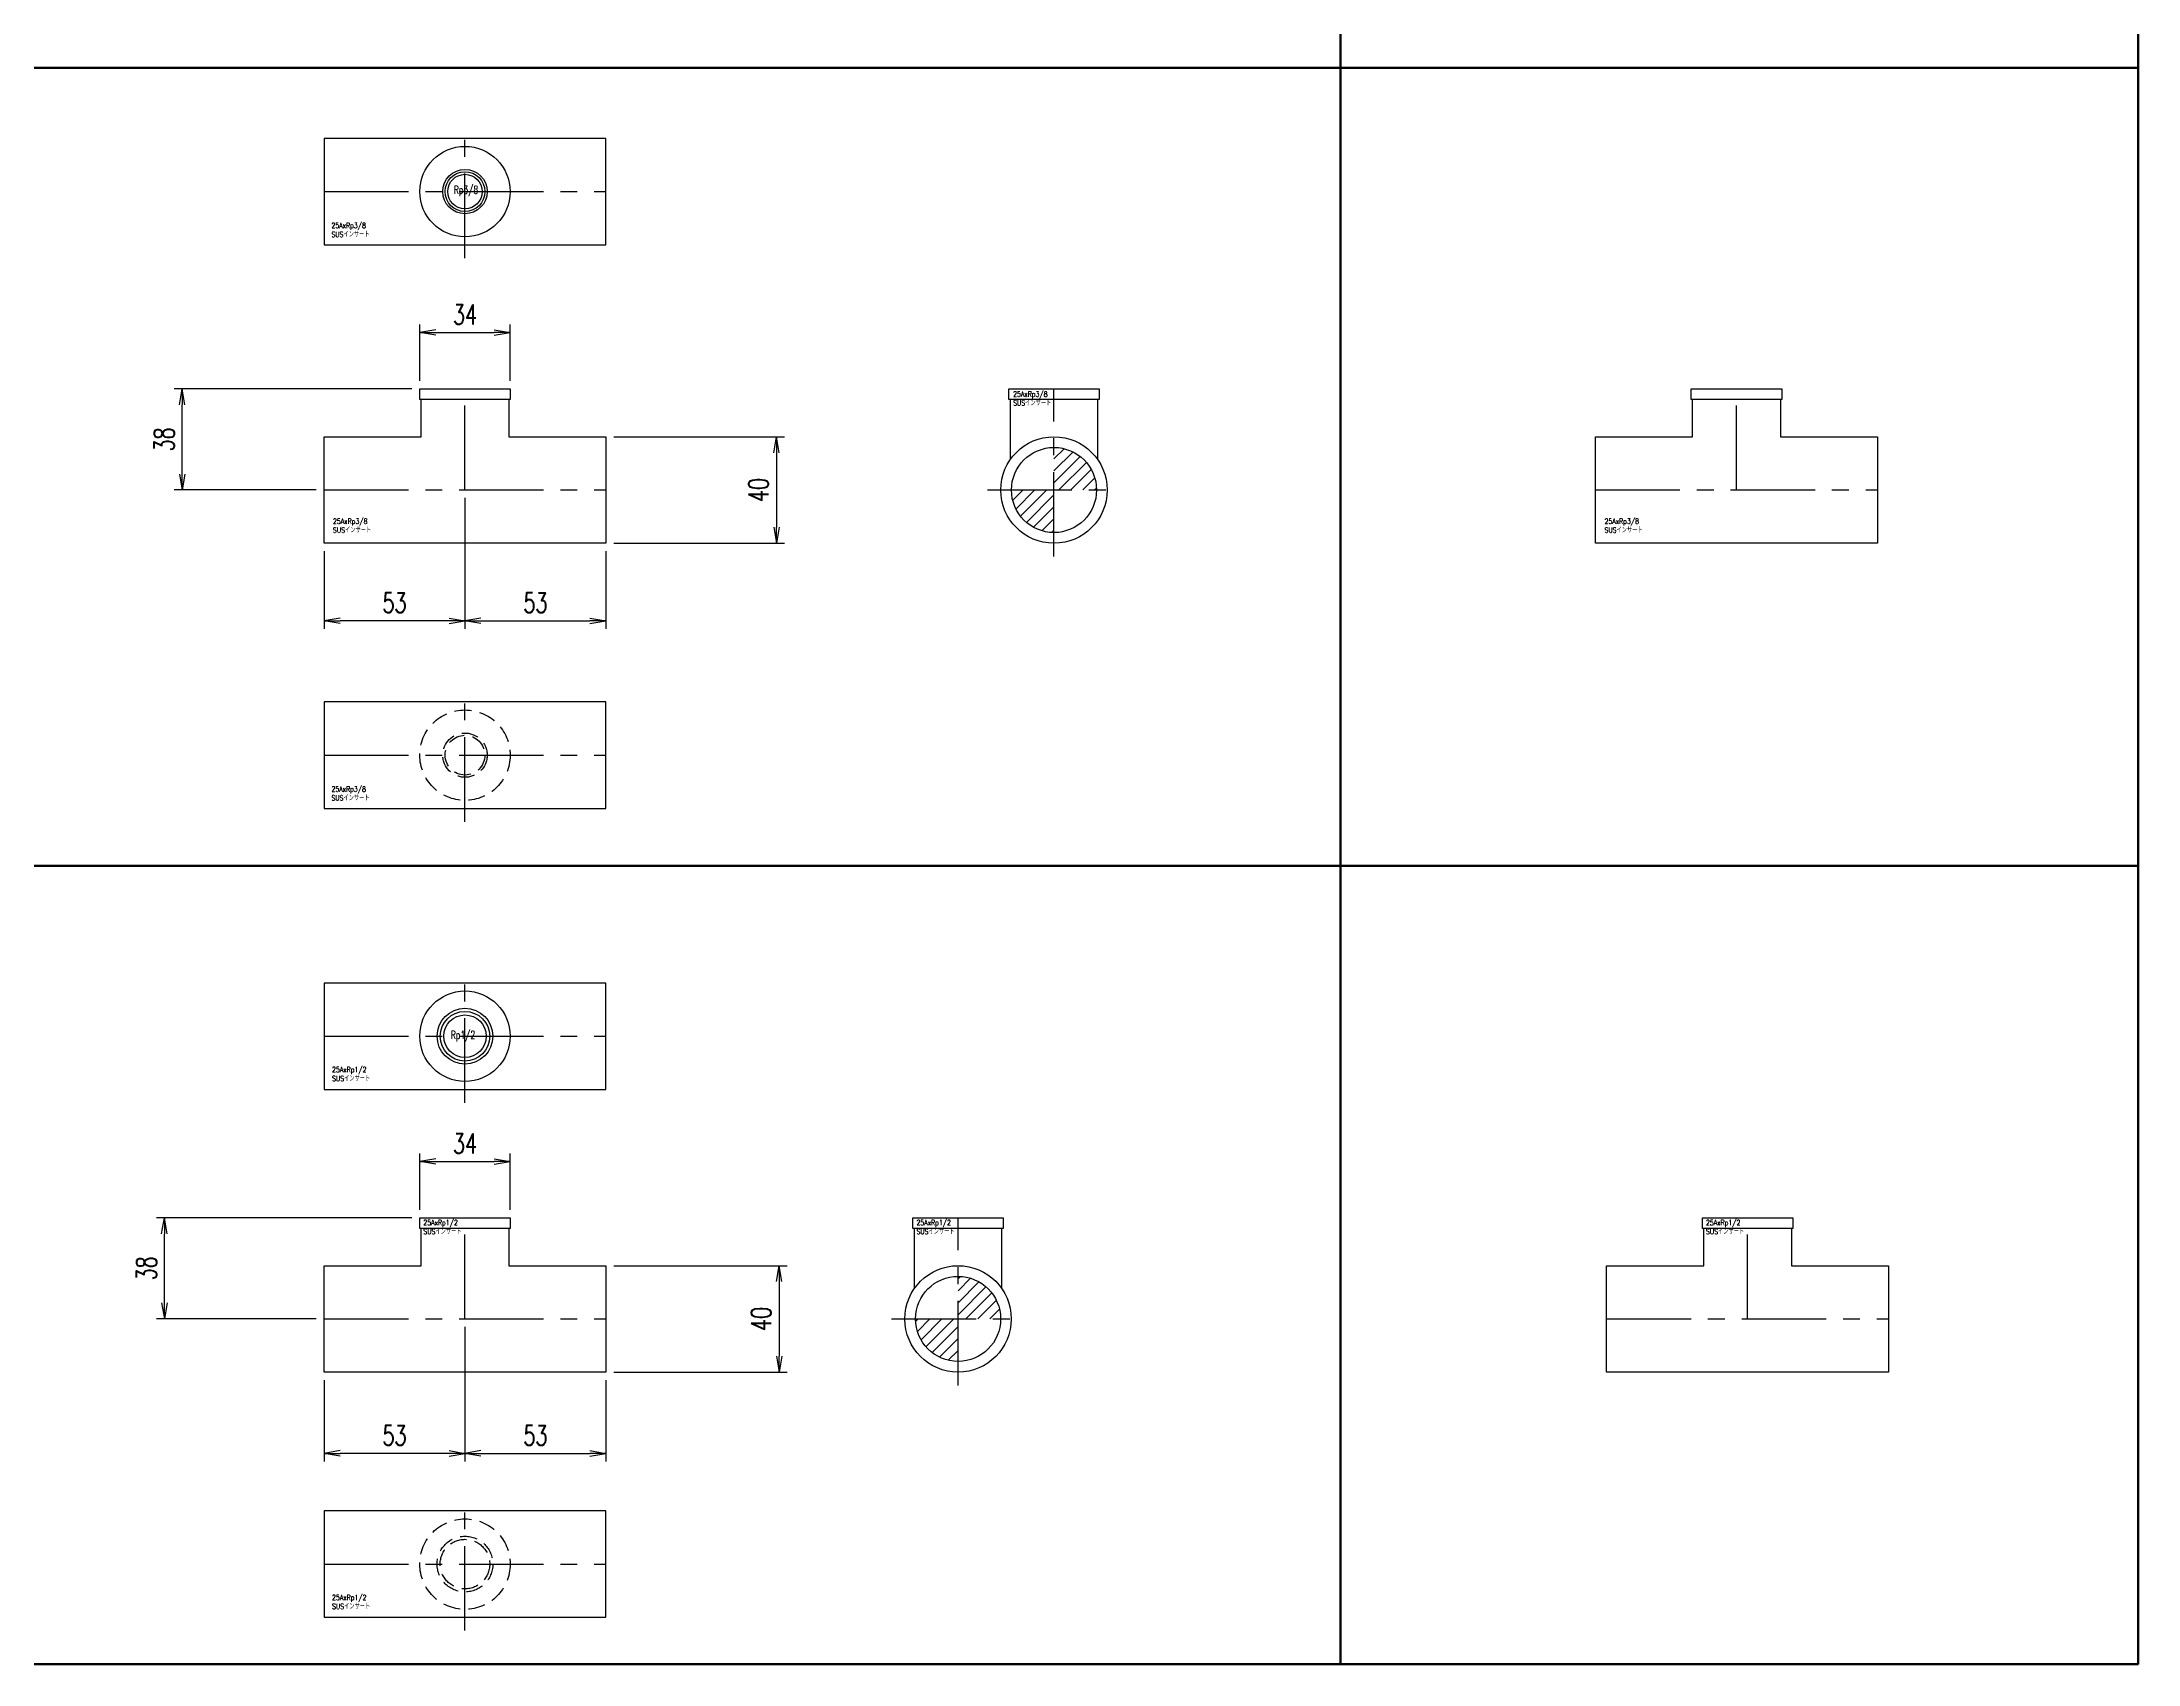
# Model space of a CAD drawing. Header units: millimetres. Extents: x 1711 to 90196, y -23291 to 8516.
# Drawn here: x 46925 to 47713, y -6361 to -5751 of the extents above; entities that cross this region are included whole.
import ezdxf

# ---------------------------------------------------------------- set-up
doc = ezdxf.new("R2010")
doc.units = ezdxf.units.MM
doc.header["$PDMODE"] = 35
doc.linetypes.add('CENTER', pattern=[50.8, 31.75, -6.35, 6.35, -6.35])
doc.linetypes.add('HIDDEN', pattern=[9.525, 6.35, -3.175])
doc.layers.add('line', color=153, linetype='Continuous', lineweight=50)
for name, color, linetype in [('寸法', 2, 'Continuous'), ('配管-CVP', 4, 'Continuous'), ('＃配管（PVC)', 21, 'Continuous')]:
    doc.layers.add(name, color=color, linetype=linetype)
doc.styles.add('kpk', font='romans.shx', dxfattribs={"width": 0.7, "bigfont": 'extfont2.shx'})
doc.dimstyles.new('KPK-3', dxfattribs={"dimscale": 3, "dimtxt": 2.5, "dimasz": 2, "dimexe": 1, "dimexo": 1, "dimgap": 1, "dimtad": 3, "dimdec": 1, "dimdsep": 46, "dimtxsty": 'kpk', "dimblk": 'OPEN', "dimcen": 2.5, "dimclrd": 2, "dimclre": 2, "dimclrt": 4, "dimadec": 1, "dimazin": 2, "dimtfac": 1, "dimtdec": 1, "dimtmove": 0, "dimatfit": 2, "dimldrblk": 'OPEN', "dimfxl": 0, "dimlwd": -1, "dimlwe": -1, "dimarcsym": 0})

# ---------------------------------------------------------------- blocks, each defined once
blk = doc.blocks.new('_Open')
at = {"color": 0, "linetype": 'ByBlock', "lineweight": -2}
for p, q in [((-1, 0.17), (0, 0)), ((-1, -0.17), (0, 0)), ((0, 0), (-1, 0))]:
    blk.add_line(p, q, dxfattribs=at)
blk = doc.blocks.new('*D2166')
at = {"layer": 'Defpoints', "color": 0, "transparency": 16777216}
for p in [(46977.82, -5881.26), (47067.21, -5881.26), (47031.21, -5919.26)]:
    blk.add_point(p, dxfattribs=at)
at = {"layer": '寸法', "color": 2, "transparency": 16777216}
for p, q in [((47064.21, -5881.26), (46974.82, -5881.26)), ((46977.82, -5913.26), (46977.82, -5887.26)), ((47028.21, -5919.26), (46974.82, -5919.26))]:
    blk.add_line(p, q, dxfattribs=at)
at = {"layer": '寸法', "color": 2, "transparency": 16777216, "xscale": 6, "yscale": 6, "zscale": 6}
for p, rotation in [((46977.82, -5881.26), 90), ((46977.82, -5919.26), 270)]:
    blk.add_blockref('_Open', p, dxfattribs=dict(at, rotation=rotation))
at = {"layer": '寸法', "color": 4, "transparency": 16777216, "insert": (46971.07, -5900.26), "char_height": 7.5, "attachment_point": 5, "rotation": 90, "style": 'kpk', "bg_fill": 3, "box_fill_scale": 1.1, "bg_fill_color": 256, "bg_fill_true_color": 13158600, "bg_fill_transparency": 0}
blk.add_mtext('38', dxfattribs=at)
blk = doc.blocks.new('*D2239')
at = {"layer": 'Defpoints', "color": 0, "transparency": 16777216}
for p in [(47084.21, -5919.26), (47137.21, -5939.26), (47137.21, -5968.41)]:
    blk.add_point(p, dxfattribs=at)
at = {"layer": '寸法', "color": 2, "transparency": 16777216}
for p, q in [((47084.21, -5922.26), (47084.21, -5971.41)), ((47137.21, -5942.26), (47137.21, -5971.41)), ((47090.21, -5968.41), (47131.21, -5968.41))]:
    blk.add_line(p, q, dxfattribs=at)
at = {"layer": '寸法', "color": 2, "transparency": 16777216, "xscale": 6, "yscale": 6, "zscale": 6, "rotation": 180}
blk.add_blockref('_Open', (47084.21, -5968.41), dxfattribs=at)
at = {"layer": '寸法', "color": 2, "transparency": 16777216, "xscale": 6, "yscale": 6, "zscale": 6}
blk.add_blockref('_Open', (47137.21, -5968.41), dxfattribs=at)
at = {"layer": '寸法', "color": 4, "transparency": 16777216, "insert": (47110.71, -5961.66), "char_height": 7.5, "attachment_point": 5, "style": 'kpk', "bg_fill": 3, "box_fill_scale": 1.1, "bg_fill_color": 256, "bg_fill_true_color": 13158600, "bg_fill_transparency": 0}
blk.add_mtext('53', dxfattribs=at)
blk = doc.blocks.new('*D1808')
at = {"layer": 'Defpoints', "color": 0, "transparency": 16777216}
for p in [(47084.21, -6230.86), (47031.21, -6250.86), (47031.21, -6281.4)]:
    blk.add_point(p, dxfattribs=at)
at = {"layer": '寸法', "color": 2, "transparency": 16777216}
for p, q in [((47084.21, -6233.86), (47084.21, -6284.4)), ((47031.21, -6253.86), (47031.21, -6284.4)), ((47078.21, -6281.4), (47037.21, -6281.4))]:
    blk.add_line(p, q, dxfattribs=at)
at = {"layer": '寸法', "color": 2, "transparency": 16777216, "xscale": 6, "yscale": 6, "zscale": 6, "rotation": 180}
blk.add_blockref('_Open', (47031.21, -6281.4), dxfattribs=at)
at = {"layer": '寸法', "color": 2, "transparency": 16777216, "xscale": 6, "yscale": 6, "zscale": 6}
blk.add_blockref('_Open', (47084.21, -6281.4), dxfattribs=at)
at = {"layer": '寸法', "color": 4, "transparency": 16777216, "insert": (47057.71, -6274.65), "char_height": 7.5, "attachment_point": 5, "style": 'kpk', "bg_fill": 3, "box_fill_scale": 1.1, "bg_fill_color": 256, "bg_fill_true_color": 13158600, "bg_fill_transparency": 0}
blk.add_mtext('53', dxfattribs=at)
blk = doc.blocks.new('*D1809')
at = {"layer": 'Defpoints', "color": 0, "transparency": 16777216}
for p in [(47101.21, -5860.05), (47067.21, -5881.26), (47101.21, -5881.26)]:
    blk.add_point(p, dxfattribs=at)
at = {"layer": '寸法', "color": 2, "transparency": 16777216}
for p, q in [((47067.21, -5878.26), (47067.21, -5857.05)), ((47101.21, -5878.26), (47101.21, -5857.05)), ((47073.21, -5860.05), (47095.21, -5860.05))]:
    blk.add_line(p, q, dxfattribs=at)
at = {"layer": '寸法', "color": 2, "transparency": 16777216, "xscale": 6, "yscale": 6, "zscale": 6, "rotation": 180}
blk.add_blockref('_Open', (47067.21, -5860.05), dxfattribs=at)
at = {"layer": '寸法', "color": 2, "transparency": 16777216, "xscale": 6, "yscale": 6, "zscale": 6}
blk.add_blockref('_Open', (47101.21, -5860.05), dxfattribs=at)
at = {"layer": '寸法', "color": 4, "transparency": 16777216, "insert": (47084.21, -5853.3), "char_height": 7.5, "attachment_point": 5, "style": 'kpk', "bg_fill": 3, "box_fill_scale": 1.1, "bg_fill_color": 256, "bg_fill_true_color": 13158600, "bg_fill_transparency": 0}
blk.add_mtext('34', dxfattribs=at)
blk = doc.blocks.new('*D1810')
at = {"layer": 'Defpoints', "color": 0, "transparency": 16777216}
for p in [(47084.21, -5919.26), (47031.21, -5939.26), (47031.21, -5968.41)]:
    blk.add_point(p, dxfattribs=at)
at = {"layer": '寸法', "color": 2, "transparency": 16777216}
for p, q in [((47084.21, -5922.26), (47084.21, -5971.41)), ((47031.21, -5942.26), (47031.21, -5971.41)), ((47078.21, -5968.41), (47037.21, -5968.41))]:
    blk.add_line(p, q, dxfattribs=at)
at = {"layer": '寸法', "color": 2, "transparency": 16777216, "xscale": 6, "yscale": 6, "zscale": 6, "rotation": 180}
blk.add_blockref('_Open', (47031.21, -5968.41), dxfattribs=at)
at = {"layer": '寸法', "color": 2, "transparency": 16777216, "xscale": 6, "yscale": 6, "zscale": 6}
blk.add_blockref('_Open', (47084.21, -5968.41), dxfattribs=at)
at = {"layer": '寸法', "color": 4, "transparency": 16777216, "insert": (47057.71, -5961.66), "char_height": 7.5, "attachment_point": 5, "style": 'kpk', "bg_fill": 3, "box_fill_scale": 1.1, "bg_fill_color": 256, "bg_fill_true_color": 13158600, "bg_fill_transparency": 0}
blk.add_mtext('53', dxfattribs=at)
blk = doc.blocks.new('*D1811')
at = {"layer": 'Defpoints', "color": 0, "transparency": 16777216}
for p in [(47137.21, -5899.26), (47137.21, -5939.26), (47201.37, -5939.26)]:
    blk.add_point(p, dxfattribs=at)
at = {"layer": '寸法', "color": 2, "transparency": 16777216}
for p, q in [((47140.21, -5899.26), (47204.37, -5899.26)), ((47201.37, -5905.26), (47201.37, -5933.26)), ((47140.21, -5939.26), (47204.37, -5939.26))]:
    blk.add_line(p, q, dxfattribs=at)
at = {"layer": '寸法', "color": 2, "transparency": 16777216, "xscale": 6, "yscale": 6, "zscale": 6}
for p, rotation in [((47201.37, -5899.26), 90), ((47201.37, -5939.26), 270)]:
    blk.add_blockref('_Open', p, dxfattribs=dict(at, rotation=rotation))
at = {"layer": '寸法', "color": 4, "transparency": 16777216, "insert": (47194.62, -5919.26), "char_height": 7.5, "attachment_point": 5, "rotation": 90, "style": 'kpk', "bg_fill": 3, "box_fill_scale": 1.1, "bg_fill_color": 256, "bg_fill_true_color": 13158600, "bg_fill_transparency": 0}
blk.add_mtext('40', dxfattribs=at)
blk = doc.blocks.new('*D1812')
at = {"layer": 'Defpoints', "color": 0, "transparency": 16777216}
for p in [(47084.21, -6230.86), (47137.21, -6250.86), (47137.21, -6281.4)]:
    blk.add_point(p, dxfattribs=at)
at = {"layer": '寸法', "color": 2, "transparency": 16777216}
for p, q in [((47084.21, -6233.86), (47084.21, -6284.4)), ((47137.21, -6253.86), (47137.21, -6284.4)), ((47090.21, -6281.4), (47131.21, -6281.4))]:
    blk.add_line(p, q, dxfattribs=at)
at = {"layer": '寸法', "color": 2, "transparency": 16777216, "xscale": 6, "yscale": 6, "zscale": 6, "rotation": 180}
blk.add_blockref('_Open', (47084.21, -6281.4), dxfattribs=at)
at = {"layer": '寸法', "color": 2, "transparency": 16777216, "xscale": 6, "yscale": 6, "zscale": 6}
blk.add_blockref('_Open', (47137.21, -6281.4), dxfattribs=at)
at = {"layer": '寸法', "color": 4, "transparency": 16777216, "insert": (47110.71, -6274.65), "char_height": 7.5, "attachment_point": 5, "style": 'kpk', "bg_fill": 3, "box_fill_scale": 1.1, "bg_fill_color": 256, "bg_fill_true_color": 13158600, "bg_fill_transparency": 0}
blk.add_mtext('53', dxfattribs=at)
blk = doc.blocks.new('*D1813')
at = {"layer": 'Defpoints', "color": 0, "transparency": 16777216}
for p in [(46971.14, -6192.86), (47067.21, -6192.86), (47031.21, -6230.86)]:
    blk.add_point(p, dxfattribs=at)
at = {"layer": '寸法', "color": 2, "transparency": 16777216}
for p, q in [((47064.21, -6192.86), (46968.14, -6192.86)), ((46971.14, -6224.86), (46971.14, -6198.86)), ((47028.21, -6230.86), (46968.14, -6230.86))]:
    blk.add_line(p, q, dxfattribs=at)
at = {"layer": '寸法', "color": 2, "transparency": 16777216, "xscale": 6, "yscale": 6, "zscale": 6}
for p, rotation in [((46971.14, -6192.86), 90), ((46971.14, -6230.86), 270)]:
    blk.add_blockref('_Open', p, dxfattribs=dict(at, rotation=rotation))
at = {"layer": '寸法', "color": 4, "transparency": 16777216, "insert": (46964.39, -6211.86), "char_height": 7.5, "attachment_point": 5, "rotation": 90, "style": 'kpk', "bg_fill": 3, "box_fill_scale": 1.1, "bg_fill_color": 256, "bg_fill_true_color": 13158600, "bg_fill_transparency": 0}
blk.add_mtext('38', dxfattribs=at)
blk = doc.blocks.new('*D1814')
at = {"layer": 'Defpoints', "color": 0, "transparency": 16777216}
for p in [(47137.21, -6210.86), (47137.21, -6250.86), (47202.35, -6250.86)]:
    blk.add_point(p, dxfattribs=at)
at = {"layer": '寸法', "color": 2, "transparency": 16777216}
for p, q in [((47140.21, -6210.86), (47205.35, -6210.86)), ((47202.35, -6216.86), (47202.35, -6244.86)), ((47140.21, -6250.86), (47205.35, -6250.86))]:
    blk.add_line(p, q, dxfattribs=at)
at = {"layer": '寸法', "color": 2, "transparency": 16777216, "xscale": 6, "yscale": 6, "zscale": 6}
for p, rotation in [((47202.35, -6210.86), 90), ((47202.35, -6250.86), 270)]:
    blk.add_blockref('_Open', p, dxfattribs=dict(at, rotation=rotation))
at = {"layer": '寸法', "color": 4, "transparency": 16777216, "insert": (47195.6, -6230.86), "char_height": 7.5, "attachment_point": 5, "rotation": 90, "style": 'kpk', "bg_fill": 3, "box_fill_scale": 1.1, "bg_fill_color": 256, "bg_fill_true_color": 13158600, "bg_fill_transparency": 0}
blk.add_mtext('40', dxfattribs=at)
blk = doc.blocks.new('*D1815')
at = {"layer": 'Defpoints', "color": 0, "transparency": 16777216}
for p in [(47101.21, -6171.72), (47067.21, -6192.86), (47101.21, -6192.86)]:
    blk.add_point(p, dxfattribs=at)
at = {"layer": '寸法', "color": 2, "transparency": 16777216}
for p, q in [((47067.21, -6189.86), (47067.21, -6168.72)), ((47073.21, -6171.72), (47095.21, -6171.72)), ((47101.21, -6189.86), (47101.21, -6168.72))]:
    blk.add_line(p, q, dxfattribs=at)
at = {"layer": '寸法', "color": 2, "transparency": 16777216, "xscale": 6, "yscale": 6, "zscale": 6, "rotation": 180}
blk.add_blockref('_Open', (47067.21, -6171.72), dxfattribs=at)
at = {"layer": '寸法', "color": 2, "transparency": 16777216, "xscale": 6, "yscale": 6, "zscale": 6}
blk.add_blockref('_Open', (47101.21, -6171.72), dxfattribs=at)
at = {"layer": '寸法', "color": 4, "transparency": 16777216, "insert": (47084.21, -6164.97), "char_height": 7.5, "attachment_point": 5, "style": 'kpk', "bg_fill": 3, "box_fill_scale": 1.1, "bg_fill_color": 256, "bg_fill_true_color": 13158600, "bg_fill_transparency": 0}
blk.add_mtext('34', dxfattribs=at)
blk = doc.blocks.new('25AxRp1／2-SUSインサート給水栓T-側面')
at = {"layer": '＃配管（PVC)'}
h = blk.add_hatch(dxfattribs=at)
h.set_pattern_fill('ANSI31', color=252)
h.set_pattern_definition([(45, (-43763.1643, 6230.858), (-2.24506403, 2.24506403), [])])
h.paths.add_polyline_path([(16, 0, 0.414214), (0, 16), (0, 0)])
h.paths.add_polyline_path([(0, -16), (0, 0), (-16, 0, 0.414214)])
at = {"layer": '＃配管（PVC)', "color": 0, "linetype": 'ByBlock'}
for p, q in [((-17, 38), (17, 38)), ((-17, 34), (-17, 38)), ((17, 34), (-17, 34)), ((-16.5, 34), (-16.5, 11.3)), ((16.5, 11.3), (16.5, 34)), ((17, 38), (17, 34))]:
    blk.add_line(p, q, dxfattribs=at)
at = {"layer": '＃配管（PVC)', "color": 2, "linetype": 'CENTER'}
for p, q in [((0, -25), (0, 38)), ((-25, 0), (25, 0))]:
    blk.add_line(p, q, dxfattribs=at)
at = {"layer": '＃配管（PVC)', "color": 0, "linetype": 'ByBlock'}
for radius in [20, 16]:
    blk.add_circle((0, 0), radius, dxfattribs=at)
at = {"layer": 'Defpoints', "color": 6, "insert": (-15.66, 37.2), "char_height": 2, "attachment_point": 1, "style": 'kpk'}
blk.add_mtext('25AxRp1/2\\PSUSインサート', dxfattribs=at)
blk = doc.blocks.new('25AxRp1／2-SUSインサート給水栓T-下面')
at = {"layer": '＃配管（PVC)', "color": 2, "linetype": 'CENTER'}
for p, q in [((0, -25), (0, 25)), ((-53, 0), (53, 0))]:
    blk.add_line(p, q, dxfattribs=at)
at = {"layer": '＃配管（PVC)', "color": 0, "linetype": 'ByBlock'}
for p, q in [((53, 20), (-53, 20)), ((-53, 20), (-53, -20)), ((53, -20), (53, 20)), ((-53, -20), (53, -20))]:
    blk.add_line(p, q, dxfattribs=at)
at = {"layer": '＃配管（PVC)', "color": 132, "linetype": 'HIDDEN'}
for radius in [17, 10.48, 9.32]:
    blk.add_circle((0, 0), radius, dxfattribs=at)
at = {"layer": 'Defpoints', "color": 6, "insert": (-50, -11.56), "char_height": 2, "attachment_point": 1, "style": 'kpk'}
blk.add_mtext('25AxRp1/2\\PSUSインサート', dxfattribs=at)
blk = doc.blocks.new('25AxRp1／2-SUSインサート給水栓T-上面')
at = {"color": 0}
blk.add_line((53, -20), (53, 20), dxfattribs=at)
at = {"layer": '＃配管（PVC)', "color": 2, "linetype": 'CENTER'}
for p, q in [((0, -25), (0, 25)), ((-53, 0), (53, 0))]:
    blk.add_line(p, q, dxfattribs=at)
at = {"layer": '＃配管（PVC)', "color": 0, "linetype": 'ByBlock'}
for p, q in [((53, 20), (-53, 20)), ((-53, 20), (-53, -20)), ((-53, -20), (53, -20))]:
    blk.add_line(p, q, dxfattribs=at)
for radius in [17, 9.32, 8]:
    blk.add_circle((0, 0), radius, dxfattribs=at)
at = {"layer": '＃配管（PVC)', "color": 42}
blk.add_circle((0, 0), 10.48, dxfattribs=at)
at = {"layer": 'Defpoints', "color": 6, "style": 'kpk'}
for s, insert, char_height, attachment_point in [('Rp1/2', (-0.74, 0), 3, 5), ('25AxRp1/2\\PSUSインサート', (-50, -11.56), 2, 1)]:
    blk.add_mtext(s, dxfattribs=dict(at, insert=insert, char_height=char_height, attachment_point=attachment_point))
blk = doc.blocks.new('25AxRp3／8-SUSインサート給水栓T-正面')
at = {"layer": '＃配管（PVC)', "color": 0, "linetype": 'ByBlock'}
for p, q in [((-17, 34), (-17, 38)), ((-17, 38), (17, 38)), ((17, 34), (-17, 34)), ((-16.5, 20), (-16.5, 34)), ((16.5, 34), (16.5, 20)), ((17, 38), (17, 34)), ((-53, -20), (-53, 20)), ((-53, 20), (-16.5, 20)), ((16.5, 20), (53, 20)), ((53, 20), (53, -20)), ((53, -20), (-53, -20))]:
    blk.add_line(p, q, dxfattribs=at)
at = {"layer": '＃配管（PVC)', "color": 2, "linetype": 'CENTER'}
for p, q in [((0, 0), (0, 38)), ((-53, 0), (53, 0))]:
    blk.add_line(p, q, dxfattribs=at)
at = {"layer": 'Defpoints', "color": 6, "insert": (-49.65, -10.74), "char_height": 2, "attachment_point": 1, "style": 'kpk'}
blk.add_mtext('25AxRp3/8\\PSUSインサート', dxfattribs=at)
blk = doc.blocks.new('25AxRp3／8-SUSインサート給水栓T')
at = {"color": 0}
blk.add_blockref('25AxRp3／8-SUSインサート給水栓T-正面', (0, 0), dxfattribs=at)
blk = doc.blocks.new('25AxRp3／8-SUSインサート給水栓T-上面')
at = {"color": 0, "linetype": 'ByBlock'}
for p, q in [((-53, 20), (-53, -20)), ((-53, -20), (53, -20))]:
    blk.add_line(p, q, dxfattribs=at)
at = {"layer": '＃配管（PVC)', "color": 2, "linetype": 'CENTER'}
for p, q in [((0, -25), (0, 25)), ((-53, 0), (53, 0))]:
    blk.add_line(p, q, dxfattribs=at)
at = {"layer": '＃配管（PVC)', "color": 0, "linetype": 'ByBlock'}
for p, q in [((53, 20), (-53, 20)), ((53, -20), (53, 20))]:
    blk.add_line(p, q, dxfattribs=at)
for radius in [17, 7.47, 6.5]:
    blk.add_circle((0, 0), radius, dxfattribs=at)
at = {"layer": '＃配管（PVC)', "color": 42}
blk.add_circle((0, 0), 8.33, dxfattribs=at)
at = {"layer": 'Defpoints', "color": 6, "style": 'kpk'}
for s, insert, char_height, attachment_point in [('Rp3/8', (0.4, 0.23), 3, 5), ('25AxRp3/8\\PSUSインサート', (-50.23, -11.74), 2, 1)]:
    blk.add_mtext(s, dxfattribs=dict(at, insert=insert, char_height=char_height, attachment_point=attachment_point))
blk = doc.blocks.new('25AxRp3／8-SUSインサート給水栓T-下面')
at = {"layer": '＃配管（PVC)', "color": 2, "linetype": 'CENTER'}
for p, q in [((0, -25), (0, 25)), ((-53, 0), (53, 0))]:
    blk.add_line(p, q, dxfattribs=at)
at = {"layer": '＃配管（PVC)', "color": 0, "linetype": 'ByBlock'}
for p, q in [((53, 20), (-53, 20)), ((-53, 20), (-53, -20)), ((53, -20), (53, 20)), ((-53, -20), (53, -20))]:
    blk.add_line(p, q, dxfattribs=at)
at = {"layer": '＃配管（PVC)', "color": 132, "linetype": 'HIDDEN'}
for radius in [17, 8.33, 7.47]:
    blk.add_circle((0, 0), radius, dxfattribs=at)
at = {"layer": 'Defpoints', "color": 6, "insert": (-50.23, -11.74), "char_height": 2, "attachment_point": 1, "style": 'kpk'}
blk.add_mtext('25AxRp3/8\\PSUSインサート', dxfattribs=at)
blk = doc.blocks.new('25AxRp3／8-SUSインサート給水栓T-側面')
at = {"layer": '＃配管（PVC)'}
h = blk.add_hatch(dxfattribs=at)
h.set_pattern_fill('ANSI31', color=252)
h.set_pattern_definition([(45, (-43763.1643, 5919.2634), (-2.24506403, 2.24506403), [])])
h.paths.add_polyline_path([(0, 16), (0, 0), (16, 0, 0.414214)])
h.paths.add_polyline_path([(-16, 0, 0.414214), (0, -16), (0, 0)])
at = {"layer": '＃配管（PVC)', "color": 0, "linetype": 'ByBlock'}
for p, q in [((-17, 38), (17, 38)), ((-17, 34), (-17, 38)), ((17, 34), (-17, 34)), ((-16.5, 34), (-16.5, 11.3)), ((16.5, 11.3), (16.5, 34)), ((17, 38), (17, 34))]:
    blk.add_line(p, q, dxfattribs=at)
at = {"layer": '＃配管（PVC)', "color": 2, "linetype": 'CENTER'}
for p, q in [((0, -25), (0, 38)), ((-25, 0), (25, 0))]:
    blk.add_line(p, q, dxfattribs=at)
at = {"layer": '＃配管（PVC)', "color": 0, "linetype": 'ByBlock'}
for radius in [20, 16]:
    blk.add_circle((0, 0), radius, dxfattribs=at)
at = {"layer": 'Defpoints', "color": 6, "insert": (-15.38, 37.06), "char_height": 2, "attachment_point": 1, "style": 'kpk'}
blk.add_mtext('25AxRp3/8\\PSUSインサート', dxfattribs=at)
blk = doc.blocks.new('25AxRp1／2-SUSインサート給水栓T-正面')
at = {"layer": '＃配管（PVC)', "color": 0, "linetype": 'ByBlock'}
for p, q in [((-17, 34), (-17, 38)), ((-17, 38), (17, 38)), ((17, 34), (-17, 34)), ((-16.5, 20), (-16.5, 34)), ((16.5, 34), (16.5, 20)), ((17, 38), (17, 34)), ((-53, -20), (-53, 20)), ((-53, 20), (-16.5, 20)), ((16.5, 20), (53, 20)), ((53, 20), (53, -20)), ((53, -20), (-53, -20))]:
    blk.add_line(p, q, dxfattribs=at)
at = {"layer": '＃配管（PVC)', "color": 2, "linetype": 'CENTER'}
for p, q in [((0, 0), (0, 38)), ((-53, 0), (53, 0))]:
    blk.add_line(p, q, dxfattribs=at)
at = {"layer": 'Defpoints', "color": 6, "insert": (-15.66, 37.2), "char_height": 2, "attachment_point": 1, "style": 'kpk'}
blk.add_mtext('25AxRp1/2\\PSUSインサート', dxfattribs=at)
blk = doc.blocks.new('25AxRp1／2-SUSインサート給水栓T')
at = {"color": 0}
blk.add_blockref('25AxRp1／2-SUSインサート給水栓T-正面', (0, 0), dxfattribs=at)
blk = doc.blocks.new('A$C9b6e2878')
at = {"layer": 'line'}
blk.add_line((3780, 0), (3780, -2560), dxfattribs=at)
for points in [[(3780, -1660), (3480, -1660), (3480, -1960), (3780, -1960)], [(3780, -1960), (3480, -1960), (3480, -2260), (3780, -2260)], [(3780, -2260), (3480, -2260), (3480, -2560), (3780, -2560)]]:
    blk.add_lwpolyline(points, close=True, dxfattribs=at)
for points in [[(3780, -1960), (2580, -1960), (2520, -1960)], [(3780, -2260), (2580, -2260)], [(3780, -2560), (2580, -2560), (2520, -2560)]]:
    blk.add_lwpolyline(points, dxfattribs=at)

msp = doc.modelspace()

# ---------------------------------------------------------------- block references
at = {"layer": '配管-CVP'}
for name, p in [('25AxRp3／8-SUSインサート給水栓T-上面', (47084.2092, -5807.1037)), ('25AxRp3／8-SUSインサート給水栓T-側面', (47305.7361, -5919.2634)), ('25AxRp3／8-SUSインサート給水栓T', (47562.4211, -5919.2634)), ('25AxRp3／8-SUSインサート給水栓T-下面', (47084.2092, -6018.9447)), ('25AxRp1／2-SUSインサート給水栓T-上面', (47084.2092, -6124.5917)), ('25AxRp1／2-SUSインサート給水栓T-側面', (47269.6627, -6230.8581)), ('25AxRp1／2-SUSインサート給水栓T', (47566.5829, -6230.8581)), ('25AxRp1／2-SUSインサート給水栓T-下面', (47084.2092, -6323.0325))]:
    msp.add_blockref(name, p, dxfattribs=at)

# ---------------------------------------------------------------- dimensions: what is measured, and where the dimension line sits
at = {"layer": '寸法'}
dim = msp.add_linear_dim(base=(46977.8217, -5881.2634), p1=(47031.2092, -5919.2634), p2=(47067.2092, -5881.2634), angle=90, dimstyle='KPK-3', dxfattribs=at)
dim.commit()
dim.dimension.update_dxf_attribs({"geometry": '*D2166', "text_midpoint": (46971.0717, -5900.2634)})
for base, p1, p2, picture, middle in [((47137.2092, -5968.4082), (47084.2092, -5919.2634), (47137.2092, -5939.2634), '*D2239', (47110.7092, -5961.6582)), ((47031.2092, -6281.3976), (47084.2092, -6230.8581), (47031.2092, -6250.8581), '*D1808', (47057.7092, -6274.6476))]:
    dim = msp.add_linear_dim(base=base, p1=p1, p2=p2, dimstyle='KPK-3', dxfattribs=at)
    dim.commit()
    dim.dimension.update_dxf_attribs({"geometry": picture, "text_midpoint": middle})

# ---------------------------------------------------------------- next in the draw order: dimensions: what is measured, and where the dimension line sits
dim = msp.add_linear_dim(base=(47101.2092, -5860.0496), p1=(47067.2092, -5881.2634), p2=(47101.2092, -5881.2634), dimstyle='KPK-3', dxfattribs=at)
dim.commit()
dim.dimension.update_dxf_attribs({"geometry": '*D1809', "text_midpoint": (47084.2092, -5853.2996)})
for base, p1, p2, picture, middle in [((47201.3692, -5939.2634), (47137.2092, -5899.2634), (47137.2092, -5939.2634), '*D1811', (47194.6192, -5919.2634)), ((46971.1378, -6192.8581), (47031.2092, -6230.8581), (47067.2092, -6192.8581), '*D1813', (46964.3878, -6211.8581))]:
    dim = msp.add_linear_dim(base=base, p1=p1, p2=p2, angle=90, dimstyle='KPK-3', dxfattribs=at)
    dim.commit()
    dim.dimension.update_dxf_attribs({"geometry": picture, "text_midpoint": middle})
for base, p1, p2, picture, middle in [((47031.2092, -5968.4082), (47084.2092, -5919.2634), (47031.2092, -5939.2634), '*D1810', (47057.7092, -5961.6582)), ((47137.2092, -6281.3976), (47084.2092, -6230.8581), (47137.2092, -6250.8581), '*D1812', (47110.7092, -6274.6476))]:
    dim = msp.add_linear_dim(base=base, p1=p1, p2=p2, dimstyle='KPK-3', override={"dimtmove": 1}, dxfattribs=at)
    dim.commit()
    dim.dimension.update_dxf_attribs({"geometry": picture, "text_midpoint": middle})

# ---------------------------------------------------------------- next in the draw order: block references
at = {"layer": '配管-CVP'}
msp.add_blockref('25AxRp3／8-SUSインサート給水栓T-正面', (47084.2092, -5919.2634), dxfattribs=at)

# ---------------------------------------------------------------- next in the draw order: dimensions: what is measured, and where the dimension line sits
at = {"layer": '寸法'}
dim = msp.add_linear_dim(base=(47101.2092, -6171.7183), p1=(47067.2092, -6192.8581), p2=(47101.2092, -6192.8581), dimstyle='KPK-3', dxfattribs=at)
dim.commit()
dim.dimension.update_dxf_attribs({"geometry": '*D1815', "text_midpoint": (47084.2092, -6164.9683)})
dim = msp.add_aligned_dim(p1=(47137.2092, -6210.8581), p2=(47137.2092, -6250.8581), distance=65.1377, dimstyle='KPK-3', dxfattribs=at)
dim.commit()
dim.dimension.update_dxf_attribs({"geometry": '*D1814', "text_midpoint": (47195.5969, -6230.8581)})

# ---------------------------------------------------------------- next in the draw order: block references
at = {"layer": 'line'}
msp.add_blockref('A$C9b6e2878', (43933.4518, -3800.6046), dxfattribs=at)
at = {"layer": '配管-CVP'}
msp.add_blockref('25AxRp1／2-SUSインサート給水栓T-正面', (47084.2092, -6230.8581), dxfattribs=at)

doc.saveas('drawing.dxf')
